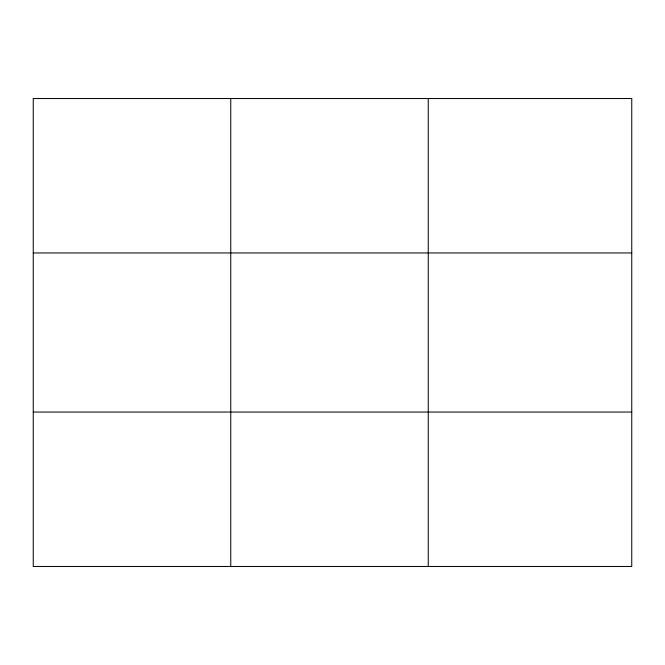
<?xml version="1.0" encoding="UTF-8"?>
<svg xmlns="http://www.w3.org/2000/svg" width="665" height="665" viewBox="0 0 665 665"><rect width="100%" height="100%" fill="white"/><g stroke="black" fill="none" stroke-linecap="round" stroke-linejoin="round"><path stroke-width="1" d="M230.755 98.528L230.755 566.472M428.26 98.528L428.26 566.472M33.25 252.949L631.75 252.949M33.25 412.051L631.75 412.051M631.75 98.528L631.75 566.472L33.25 566.472L33.25 98.528L631.75 98.528"/></g></svg>
